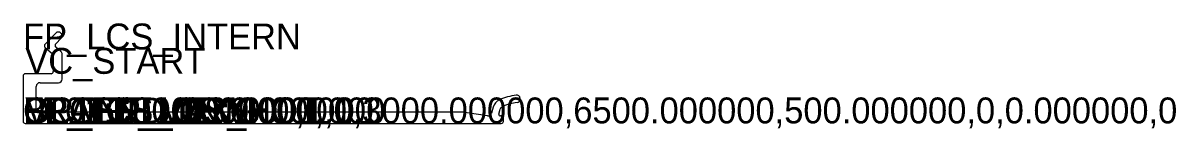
# Model space of a CAD drawing. Header units: metres. Extents: x 0 to 176, y -1 to 151.
# Drawn here: x 19.9 to 176.4, y 136.6 to 151.1 of the extents above.
import ezdxf

# ---------------------------------------------------------------- set-up
doc = ezdxf.new("R2010")
doc.units = ezdxf.units.M

msp = doc.modelspace()

# ---------------------------------------------------------------- linework, layer by layer
for p, q in [((24.347175, 149.777867), (22.908626, 148.290594)), ((24.337049, 148.329036), (25.065958, 149.082633)), ((22.907704, 147.840542), (23.890347, 146.970582)), ((25.038003, 147.290122), (24.353822, 147.895846)), ((24.006566, 146.733464), (24.006566, 144.576279)), ((25.206566, 143.576279), (25.206566, 146.915756)), ((19.906566, 143.976279), (19.906566, 137.876279)), ((23.706566, 144.276279), (20.206566, 144.276279)), ((21.706566, 139.576279), (21.706566, 142.576279)), ((22.206566, 143.076279), (24.706566, 143.076279)), ((83.721086, 139.772375), (83.499892, 138.946869)), ((84.503329, 138.828043), (84.687012, 139.513556)), ((79.707913, 139.081663), (22.206566, 139.076279)), ((82.938712, 138.582435), (79.864441, 139.069351)), ((84.904754, 138.576279), (84.696514, 138.576279)), ((85.104754, 137.876279), (85.104754, 138.376279)), ((20.206566, 137.576279), (84.804754, 137.576279))]:
    msp.add_line(p, q)
for centre, radius, start, end in [((24.706566, 149.43025), 0.5, 315.954075, 135.954075), ((23.106566, 148.065162), 0.3, 131.284742, 228.480642), ((24.552684, 148.120465), 0.3, 135.954075, 228.480642), ((24.706566, 146.915756), 0.5, 0, 48.480642), ((23.706566, 146.733464), 0.3, 0, 52.222154), ((20.206566, 143.976279), 0.3, 90, 180), ((23.706566, 144.576279), 0.3, 270, 0), ((22.206566, 142.576279), 0.5, 90, 180), ((24.706566, 143.576279), 0.5, 270, 0), ((87.945894, 132.958085), 8.5, 97.484586, 113.363301), ((86.903819, 140.889924), 0.5, 277.484586, 97.484586), ((22.206566, 139.576279), 0.5, 180, 270), ((85.169975, 139.384146), 1.5, 113.363301, 165), ((85.169975, 139.384146), 0.5, 113.363301, 165), ((87.945894, 132.958085), 7.5, 97.484586, 113.363301), ((20.206566, 137.876279), 0.3, 180, 270), ((79.708006, 138.081663), 1, 81, 90), ((83.016929, 139.076279), 0.5, 261, 345), ((84.696514, 138.776279), 0.2, 165, 270), ((84.804754, 137.876279), 0.3, 270, 0), ((84.904754, 138.376279), 0.2, 0, 90)]:
    msp.add_arc(centre, radius, start, end)

# ---------------------------------------------------------------- texts
for tag, p in [('FP_LCS_INTERN', (19.906566, 147.576279)), ('VC_START', (20.206566, 144.276279)), ('OPTI:500.000000,1,0,3000.000000,6500.000000,500.000000,0,0.000000,0', (19.906566, 137.576279)), ('GLASS_MIN:0.000000', (19.906566, 137.576279)), ('GLASS_MAX:0.000000', (19.906566, 137.576279)), ('VC_END', (20.206566, 137.576279)), ('FRONT_VIEW', (19.906566, 137.576279)), ('BL01:6800.000000,,1', (19.906566, 137.576279)), ('FP_LCS_ORIG', (19.906566, 137.576279)), ('FP_LCS_HOT', (29.906566, 137.576279))]:
    msp.add_attdef(tag, p, '', height=3.5)

doc.saveas('drawing.dxf')
